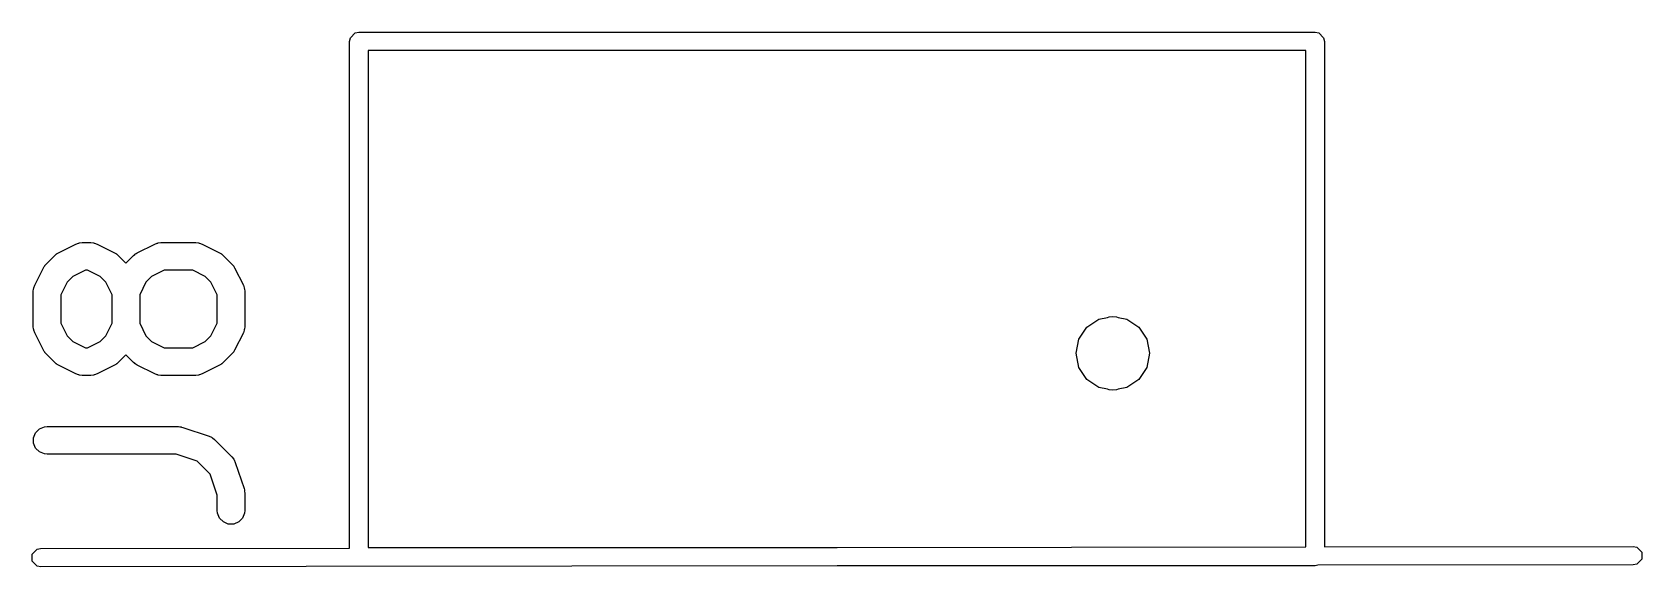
# Model space of a CAD drawing. Header units: inches. Extents: x 1.31 to 5.24, y -7.02 to -1.13.
# Drawn here: x 4.3415 to 4.6861, y -1.2401 to -1.1257 of the extents above; entities that cross this region are included whole.
import ezdxf

# ---------------------------------------------------------------- set-up
doc = ezdxf.new("R2010")
doc.units = ezdxf.units.IN
doc.header["$MEASUREMENT"] = 0
doc.layers.add('F.Silkscreen', color=41, linetype='CONTINUOUS', true_color=0xf2eda1)

msp = doc.modelspace()

# ---------------------------------------------------------------- linework, layer by layer
at = {"layer": 'F.Silkscreen', "linetype": 'CONTINUOUS'}
for p, q in [((4.4096, -1.12693), (4.41066, -1.12586)), ((4.41066, -1.12586), (4.41142, -1.12571)), ((4.41142, -1.12571), (4.61614, -1.12571)), ((4.61614, -1.12571), (4.6169, -1.12586)), ((4.6169, -1.12586), (4.61796, -1.12693)), ((4.40945, -1.12768), (4.4096, -1.12693)), ((4.40945, -1.23607), (4.40945, -1.12768)), ((4.41339, -1.12965), (4.41339, -1.23595)), ((4.61417, -1.12965), (4.41339, -1.12965)), ((4.61417, -1.23583), (4.61417, -1.12965)), ((4.61796, -1.12693), (4.61811, -1.12768)), ((4.61811, -1.12768), (4.61811, -1.23583)), ((4.34711, -1.17291), (4.35086, -1.17104)), ((4.35086, -1.17104), (4.3514, -1.17083)), ((4.3514, -1.17083), (4.3515, -1.17082)), ((4.3515, -1.17082), (4.3516, -1.17078)), ((4.3516, -1.17078), (4.35218, -1.17073)), ((4.35218, -1.17073), (4.35405, -1.17073)), ((4.35405, -1.17073), (4.35463, -1.17078)), ((4.35463, -1.17078), (4.35473, -1.17082)), ((4.35473, -1.17082), (4.35483, -1.17083)), ((4.35483, -1.17083), (4.35537, -1.17104)), ((4.35537, -1.17104), (4.35912, -1.17291)), ((4.36398, -1.17291), (4.36773, -1.17104)), ((4.36773, -1.17104), (4.36827, -1.17083)), ((4.36827, -1.17083), (4.36838, -1.17082)), ((4.36838, -1.17082), (4.36847, -1.17078)), ((4.36847, -1.17078), (4.36905, -1.17073)), ((4.36905, -1.17073), (4.37655, -1.17073)), ((4.37655, -1.17073), (4.37712, -1.17078)), ((4.37712, -1.17078), (4.37722, -1.17082)), ((4.37722, -1.17082), (4.37733, -1.17083)), ((4.37733, -1.17083), (4.37787, -1.17104)), ((4.37787, -1.17104), (4.38162, -1.17291)), ((4.34446, -1.17534), (4.34634, -1.17347)), ((4.34634, -1.17347), (4.34657, -1.17328)), ((4.34657, -1.17328), (4.34662, -1.17322)), ((4.34662, -1.17322), (4.34671, -1.17316)), ((4.34671, -1.17316), (4.34679, -1.1731)), ((4.34679, -1.1731), (4.34686, -1.17307)), ((4.34686, -1.17307), (4.34711, -1.17291)), ((4.35912, -1.17291), (4.35937, -1.17307)), ((4.35937, -1.17307), (4.35944, -1.1731)), ((4.35944, -1.1731), (4.35952, -1.17316)), ((4.35952, -1.17316), (4.35961, -1.17322)), ((4.35961, -1.17322), (4.35966, -1.17328)), ((4.35966, -1.17328), (4.35989, -1.17347)), ((4.35989, -1.17347), (4.36155, -1.17513)), ((4.36155, -1.17513), (4.36321, -1.17347)), ((4.36321, -1.17347), (4.36344, -1.17328)), ((4.36344, -1.17328), (4.36349, -1.17322)), ((4.36349, -1.17322), (4.36358, -1.17316)), ((4.36358, -1.17316), (4.36366, -1.1731)), ((4.36366, -1.1731), (4.36373, -1.17307)), ((4.36373, -1.17307), (4.36398, -1.17291)), ((4.38162, -1.17291), (4.38187, -1.17307)), ((4.38187, -1.17307), (4.38194, -1.1731)), ((4.38194, -1.1731), (4.38202, -1.17316)), ((4.38202, -1.17316), (4.38211, -1.17322)), ((4.38211, -1.17322), (4.38216, -1.17328)), ((4.38216, -1.17328), (4.38239, -1.17347)), ((4.38239, -1.17347), (4.38426, -1.17534)), ((4.34204, -1.17986), (4.34391, -1.17611)), ((4.34391, -1.17611), (4.34407, -1.17586)), ((4.34407, -1.17586), (4.3441, -1.17579)), ((4.3441, -1.17579), (4.34416, -1.17571)), ((4.34416, -1.17571), (4.34422, -1.17562)), ((4.34422, -1.17562), (4.34428, -1.17557)), ((4.34428, -1.17557), (4.34446, -1.17534)), ((4.35018, -1.17798), (4.34898, -1.17918)), ((4.35287, -1.17663), (4.35018, -1.17798)), ((4.35335, -1.17663), (4.35287, -1.17663)), ((4.35605, -1.17798), (4.35335, -1.17663)), ((4.35725, -1.17918), (4.35605, -1.17798)), ((4.36705, -1.17798), (4.36585, -1.17918)), ((4.36975, -1.17663), (4.36705, -1.17798)), ((4.37585, -1.17663), (4.36975, -1.17663)), ((4.37855, -1.17798), (4.37585, -1.17663)), ((4.37975, -1.17918), (4.37855, -1.17798)), ((4.38426, -1.17534), (4.38445, -1.17557)), ((4.38445, -1.17557), (4.38451, -1.17562)), ((4.38451, -1.17562), (4.38456, -1.17571)), ((4.38456, -1.17571), (4.38463, -1.17579)), ((4.38463, -1.17579), (4.38466, -1.17586)), ((4.38466, -1.17586), (4.38481, -1.17611)), ((4.38481, -1.17611), (4.38669, -1.17986)), ((4.34173, -1.18118), (4.34178, -1.1806)), ((4.34173, -1.18868), (4.34173, -1.18118)), ((4.34178, -1.1806), (4.34182, -1.1805)), ((4.34182, -1.1805), (4.34183, -1.1804)), ((4.34183, -1.1804), (4.34204, -1.17986)), ((4.34898, -1.17918), (4.34763, -1.18187)), ((4.34763, -1.18187), (4.34763, -1.18798)), ((4.3586, -1.18187), (4.35725, -1.17918)), ((4.3586, -1.18798), (4.3586, -1.18187)), ((4.36585, -1.17918), (4.3645, -1.18187)), ((4.3645, -1.18187), (4.3645, -1.18798)), ((4.3811, -1.18187), (4.37975, -1.17918)), ((4.3811, -1.18798), (4.3811, -1.18187)), ((4.38669, -1.17986), (4.3869, -1.1804)), ((4.3869, -1.1804), (4.3869, -1.1805)), ((4.3869, -1.1805), (4.38694, -1.1806)), ((4.38694, -1.1806), (4.387, -1.18118)), ((4.387, -1.18118), (4.387, -1.18868)), ((4.34178, -1.18925), (4.34173, -1.18868)), ((4.34763, -1.18798), (4.34898, -1.19068)), ((4.35725, -1.19068), (4.3586, -1.18798)), ((4.3645, -1.18798), (4.36585, -1.19068)), ((4.37975, -1.19068), (4.3811, -1.18798)), ((4.387, -1.18868), (4.38694, -1.18925)), ((4.56727, -1.18885), (4.56982, -1.18714)), ((4.56982, -1.18714), (4.57171, -1.18676)), ((4.57171, -1.18676), (4.57207, -1.18661)), ((4.57207, -1.18661), (4.57283, -1.18654)), ((4.57283, -1.18654), (4.5736, -1.18661)), ((4.5736, -1.18661), (4.57396, -1.18676)), ((4.57396, -1.18676), (4.57585, -1.18714)), ((4.57585, -1.18714), (4.5784, -1.18885)), ((4.34182, -1.18935), (4.34178, -1.18925)), ((4.34183, -1.18946), (4.34182, -1.18935)), ((4.34204, -1.19), (4.34183, -1.18946)), ((4.34391, -1.19375), (4.34204, -1.19)), ((4.34898, -1.19068), (4.35018, -1.19187)), ((4.35018, -1.19187), (4.35287, -1.19322)), ((4.35335, -1.19322), (4.35605, -1.19187)), ((4.35605, -1.19187), (4.35725, -1.19068)), ((4.36585, -1.19068), (4.36705, -1.19187)), ((4.36705, -1.19187), (4.36975, -1.19322)), ((4.37585, -1.19322), (4.37855, -1.19187)), ((4.37855, -1.19187), (4.37975, -1.19068)), ((4.38669, -1.19), (4.38481, -1.19375)), ((4.3869, -1.18946), (4.38669, -1.19)), ((4.38694, -1.18925), (4.3869, -1.18935)), ((4.3869, -1.18935), (4.3869, -1.18946)), ((4.56496, -1.19441), (4.56556, -1.1914)), ((4.56556, -1.1914), (4.56727, -1.18885)), ((4.5784, -1.18885), (4.58011, -1.1914)), ((4.58011, -1.1914), (4.58071, -1.19441)), ((4.34407, -1.19399), (4.34391, -1.19375)), ((4.3441, -1.19407), (4.34407, -1.19399)), ((4.34416, -1.19415), (4.3441, -1.19407)), ((4.34422, -1.19424), (4.34416, -1.19415)), ((4.34428, -1.19429), (4.34422, -1.19424)), ((4.34446, -1.19451), (4.34428, -1.19429)), ((4.34634, -1.19639), (4.34446, -1.19451)), ((4.35287, -1.19322), (4.35335, -1.19322)), ((4.36155, -1.19473), (4.35989, -1.19639)), ((4.36321, -1.19639), (4.36155, -1.19473)), ((4.36975, -1.19322), (4.37585, -1.19322)), ((4.38426, -1.19451), (4.38239, -1.19639)), ((4.38445, -1.19429), (4.38426, -1.19451)), ((4.38451, -1.19424), (4.38445, -1.19429)), ((4.38456, -1.19415), (4.38451, -1.19424)), ((4.38463, -1.19407), (4.38456, -1.19415)), ((4.38466, -1.19399), (4.38463, -1.19407)), ((4.38481, -1.19375), (4.38466, -1.19399)), ((4.56556, -1.19743), (4.56496, -1.19441)), ((4.58071, -1.19441), (4.58011, -1.19743)), ((4.34657, -1.19657), (4.34634, -1.19639)), ((4.34662, -1.19663), (4.34657, -1.19657)), ((4.34671, -1.19669), (4.34662, -1.19663)), ((4.34679, -1.19676), (4.34671, -1.19669)), ((4.34686, -1.19679), (4.34679, -1.19676)), ((4.34711, -1.19694), (4.34686, -1.19679)), ((4.35086, -1.19882), (4.34711, -1.19694)), ((4.3514, -1.19902), (4.35086, -1.19882)), ((4.3515, -1.19903), (4.3514, -1.19902)), ((4.3516, -1.19907), (4.3515, -1.19903)), ((4.35218, -1.19913), (4.3516, -1.19907)), ((4.35405, -1.19913), (4.35218, -1.19913)), ((4.35463, -1.19907), (4.35405, -1.19913)), ((4.35473, -1.19903), (4.35463, -1.19907)), ((4.35483, -1.19902), (4.35473, -1.19903)), ((4.35537, -1.19882), (4.35483, -1.19902)), ((4.35912, -1.19694), (4.35537, -1.19882)), ((4.35937, -1.19679), (4.35912, -1.19694)), ((4.35944, -1.19676), (4.35937, -1.19679)), ((4.35952, -1.19669), (4.35944, -1.19676)), ((4.35961, -1.19663), (4.35952, -1.19669)), ((4.35966, -1.19657), (4.35961, -1.19663)), ((4.35989, -1.19639), (4.35966, -1.19657)), ((4.36344, -1.19657), (4.36321, -1.19639)), ((4.36349, -1.19663), (4.36344, -1.19657)), ((4.36358, -1.19669), (4.36349, -1.19663)), ((4.36366, -1.19676), (4.36358, -1.19669)), ((4.36373, -1.19679), (4.36366, -1.19676)), ((4.36398, -1.19694), (4.36373, -1.19679)), ((4.36773, -1.19882), (4.36398, -1.19694)), ((4.36827, -1.19902), (4.36773, -1.19882)), ((4.36838, -1.19903), (4.36827, -1.19902)), ((4.36847, -1.19907), (4.36838, -1.19903)), ((4.36905, -1.19913), (4.36847, -1.19907)), ((4.37655, -1.19913), (4.36905, -1.19913)), ((4.37712, -1.19907), (4.37655, -1.19913)), ((4.37722, -1.19903), (4.37712, -1.19907)), ((4.37733, -1.19902), (4.37722, -1.19903)), ((4.37787, -1.19882), (4.37733, -1.19902)), ((4.38162, -1.19694), (4.37787, -1.19882)), ((4.38187, -1.19679), (4.38162, -1.19694)), ((4.38194, -1.19676), (4.38187, -1.19679)), ((4.38202, -1.19669), (4.38194, -1.19676)), ((4.38211, -1.19663), (4.38202, -1.19669)), ((4.38216, -1.19657), (4.38211, -1.19663)), ((4.38239, -1.19639), (4.38216, -1.19657)), ((4.56727, -1.19998), (4.56556, -1.19743)), ((4.58011, -1.19743), (4.5784, -1.19998)), ((4.56982, -1.20169), (4.56727, -1.19998)), ((4.57171, -1.20206), (4.56982, -1.20169)), ((4.57207, -1.20221), (4.57171, -1.20206)), ((4.57283, -1.20229), (4.57207, -1.20221)), ((4.5736, -1.20221), (4.57283, -1.20229)), ((4.57396, -1.20206), (4.5736, -1.20221)), ((4.57585, -1.20169), (4.57396, -1.20206)), ((4.5784, -1.19998), (4.57585, -1.20169)), ((4.34178, -1.21247), (4.34222, -1.21141)), ((4.34178, -1.21362), (4.34178, -1.21247)), ((4.34222, -1.21141), (4.34304, -1.21059)), ((4.34304, -1.21059), (4.3441, -1.21015)), ((4.3441, -1.21015), (4.34468, -1.2101)), ((4.34468, -1.2101), (4.3728, -1.2101)), ((4.3728, -1.2101), (4.37309, -1.21012)), ((4.37309, -1.21012), (4.37317, -1.21012)), ((4.37317, -1.21012), (4.37327, -1.21014)), ((4.37327, -1.21014), (4.37338, -1.21015)), ((4.37338, -1.21015), (4.37345, -1.21018)), ((4.37345, -1.21018), (4.37373, -1.21025)), ((4.37373, -1.21025), (4.37936, -1.21212)), ((4.37936, -1.21212), (4.37989, -1.21236)), ((4.37989, -1.21236), (4.37997, -1.21243)), ((4.37997, -1.21243), (4.38006, -1.21247)), ((4.38006, -1.21247), (4.38051, -1.21284)), ((4.38051, -1.21284), (4.38426, -1.21658)), ((4.34222, -1.21469), (4.34178, -1.21362)), ((4.34304, -1.2155), (4.34222, -1.21469)), ((4.3441, -1.21594), (4.34304, -1.2155)), ((4.34468, -1.216), (4.3441, -1.21594)), ((4.37232, -1.216), (4.34468, -1.216)), ((4.37683, -1.2175), (4.37232, -1.216)), ((4.37959, -1.22027), (4.37683, -1.2175)), ((4.38426, -1.21658), (4.38463, -1.21703)), ((4.38463, -1.21703), (4.38467, -1.21713)), ((4.38467, -1.21713), (4.38474, -1.21721)), ((4.38474, -1.21721), (4.38497, -1.21774)), ((4.38497, -1.21774), (4.38685, -1.22336)), ((4.3811, -1.22478), (4.37959, -1.22027)), ((4.3811, -1.22805), (4.3811, -1.22478)), ((4.38685, -1.22336), (4.38691, -1.22365)), ((4.38691, -1.22365), (4.38694, -1.22372)), ((4.38694, -1.22372), (4.38695, -1.22383)), ((4.38695, -1.22383), (4.38698, -1.22393)), ((4.38698, -1.22393), (4.38697, -1.22401)), ((4.38697, -1.22401), (4.387, -1.2243)), ((4.387, -1.2243), (4.387, -1.22805)), ((4.38115, -1.22862), (4.3811, -1.22805)), ((4.38159, -1.22969), (4.38115, -1.22862)), ((4.38241, -1.2305), (4.38159, -1.22969)), ((4.3865, -1.22969), (4.38569, -1.2305)), ((4.38694, -1.22862), (4.3865, -1.22969)), ((4.387, -1.22805), (4.38694, -1.22862)), ((4.38347, -1.23094), (4.38241, -1.2305)), ((4.38462, -1.23094), (4.38347, -1.23094)), ((4.38569, -1.2305), (4.38462, -1.23094)), ((4.34149, -1.23736), (4.34255, -1.2363)), ((4.34255, -1.2363), (4.3433, -1.23615)), ((4.3433, -1.23615), (4.40945, -1.23607)), ((4.41339, -1.23595), (4.51378, -1.23595)), ((4.51378, -1.23595), (4.61417, -1.23583)), ((4.61811, -1.23583), (4.68425, -1.23575)), ((4.68425, -1.23575), (4.685, -1.2359)), ((4.685, -1.2359), (4.68607, -1.23697)), ((4.68607, -1.23697), (4.68607, -1.23847)), ((4.34149, -1.23887), (4.34149, -1.23736)), ((4.34256, -1.23993), (4.34149, -1.23887)), ((4.34331, -1.24008), (4.34256, -1.23993)), ((4.51378, -1.23989), (4.34331, -1.24008)), ((4.61614, -1.23989), (4.51378, -1.23989)), ((4.61674, -1.23977), (4.61614, -1.23989)), ((4.68425, -1.23969), (4.61674, -1.23977)), ((4.68501, -1.23954), (4.68425, -1.23969)), ((4.68607, -1.23847), (4.68501, -1.23954))]:
    msp.add_line(p, q, dxfattribs=at)

doc.saveas('drawing.dxf')
